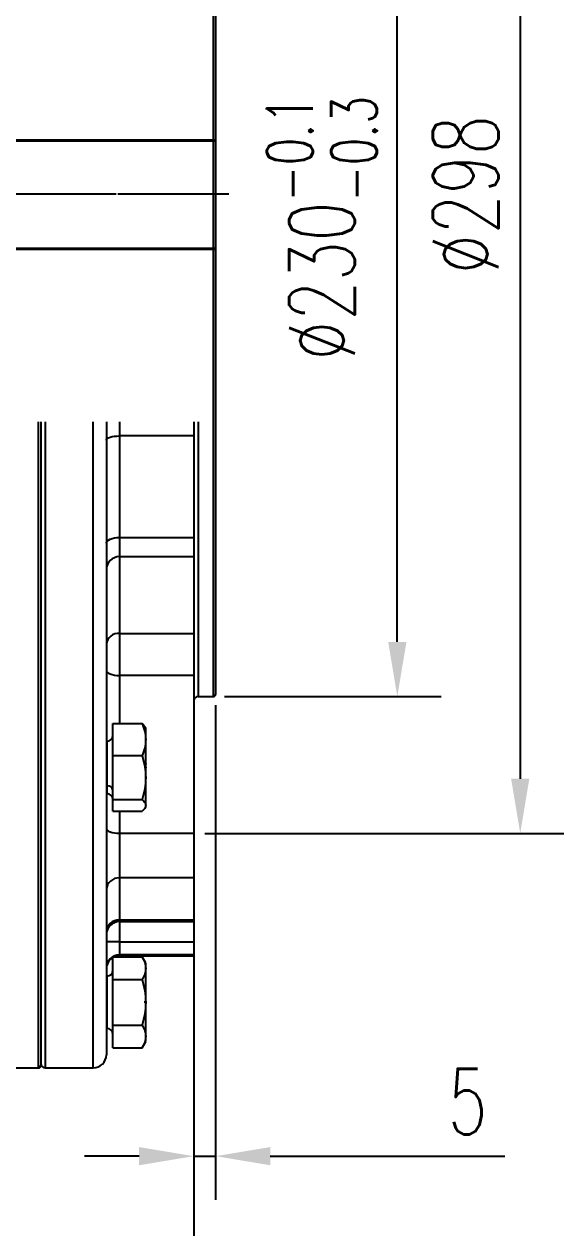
# Model space of a CAD drawing. Header units: millimetres. Extents: x 2160 to 4596, y 811 to 2534.
# Drawn here: x 2990.6 to 3114.1, y 1576.4 to 1852 of the extents above; entities that cross this region are included whole.
import ezdxf

# ---------------------------------------------------------------- set-up
doc = ezdxf.new("R2010")
doc.units = ezdxf.units.MM
doc.linetypes.add('CENTER2', pattern=[28.575, 19.05, -3.175, 3.175, -3.175])
doc.layers.add('2细线层', color=4, linetype='Continuous', lineweight=35)
doc.layers.add('粗实线', color=7, linetype='Continuous', lineweight=40)
doc.styles.get("Standard").update_dxf_attribs({"font": 'arial.ttf'})
doc.styles.add('TH_GBDIM', font='simplex.shx', dxfattribs={"width": 0.707, "bigfont": 'hzfs.shx'})
doc.dimstyles.new('ISO-25$0', dxfattribs={"dimtxt": 2.5, "dimasz": 2.5, "dimexe": 1.25, "dimexo": 0.625, "dimtad": 1, "dimtxsty": 'Standard', "dimcen": 2.5, "dimdle": 5, "dimadec": 0, "dimazin": 0, "dimtfac": 1, "dimtmove": 0, "dimatfit": 3, "dimfxl": 0, "dimarcsym": 0})

# ---------------------------------------------------------------- blocks, each defined once
blk = doc.blocks.new('*U51')
at = {"layer": '2细线层', "color": 0, "linetype": 'CENTER2', "lineweight": -3, "transparency": 16777216}
for p, q in [((5.25, 0), (-207.75, 0)), ((-179.75, 0), (-207.75, 0)), ((1.75, 0), (-179.75, 0))]:
    blk.add_line(p, q, dxfattribs=at)
blk = doc.blocks.new('*D52')
at = {"color": 1, "linetype": 'Continuous', "transparency": 16777216}
for p, q in [((3029.37, 1702.68), (3029.37, 1582.81)), ((3034.37, 1696.03), (3034.37, 1582.81)), ((3016.87, 1592.81), (3004.37, 1592.81)), ((3029.37, 1592.81), (3034.37, 1592.81)), ((3046.87, 1592.81), (3100.57, 1592.81))]:
    blk.add_line(p, q, dxfattribs=at)
at = {"color": 1, "linetype": 'ByBlock', "transparency": 16777216}
for points in [[(3016.87, 1594.9), (3016.87, 1590.73), (3029.37, 1592.81)], [(3046.87, 1594.9), (3046.87, 1590.73), (3034.37, 1592.81)]]:
    blk.add_solid(points, dxfattribs=at)
at = {"layer": 'Defpoints', "color": 0, "linetype": 'ByBlock', "transparency": 16777216}
for p in [(3029.37, 1705.18), (3034.37, 1698.53), (3034.37, 1592.81)]:
    blk.add_point(p, dxfattribs=at)
at = {"color": 1, "linetype": 'ByBlock', "lineweight": 5, "transparency": 16777216, "insert": (3092.04, 1605.31), "char_height": 15, "attachment_point": 5, "style": 'TH_GBDIM'}
blk.add_mtext('5', dxfattribs=at)
blk = doc.blocks.new('*D53')
at = {"color": 1, "linetype": 'Continuous', "transparency": 16777216}
for p, q in [((3036.37, 1928.03), (3085.94, 1928.03)), ((3075.94, 1710.53), (3075.94, 1915.53)), ((3036.37, 1698.03), (3085.94, 1698.03))]:
    blk.add_line(p, q, dxfattribs=at)
at = {"color": 1, "linetype": 'ByBlock', "transparency": 16777216}
for points in [[(3073.86, 1915.53), (3078.03, 1915.53), (3075.94, 1928.03)], [(3073.86, 1710.53), (3078.03, 1710.53), (3075.94, 1698.03)]]:
    blk.add_solid(points, dxfattribs=at)
at = {"layer": 'Defpoints', "color": 0, "linetype": 'ByBlock', "transparency": 16777216}
for p in [(3033.87, 1928.03), (3075.94, 1928.03), (3033.87, 1698.03)]:
    blk.add_point(p, dxfattribs=at)
at = {"color": 1, "linetype": 'ByBlock', "lineweight": 5, "transparency": 16777216, "insert": (3058.69, 1805.26), "char_height": 15, "attachment_point": 5, "rotation": 90, "style": 'TH_GBDIM'}
blk.add_mtext('\\A1;%%c230{\\H0.7x;\\S-0.1^ -0.3;}', dxfattribs=at)
blk = doc.blocks.new('*D54')
at = {"color": 1, "linetype": 'Continuous', "transparency": 16777216}
for p, q in [((2844.37, 1759.73), (2844.37, 1531.25)), ((3029.37, 1649.46), (3029.37, 1531.25)), ((2856.87, 1541.25), (3016.87, 1541.25))]:
    blk.add_line(p, q, dxfattribs=at)
at = {"color": 1, "linetype": 'ByBlock', "transparency": 16777216}
for points in [[(2856.87, 1543.33), (2856.87, 1539.16), (2844.37, 1541.25)], [(3016.87, 1543.33), (3016.87, 1539.16), (3029.37, 1541.25)]]:
    blk.add_solid(points, dxfattribs=at)
at = {"layer": 'Defpoints', "color": 0, "linetype": 'ByBlock', "transparency": 16777216}
for p in [(2844.37, 1762.23), (3029.37, 1651.96), (3029.37, 1541.25)]:
    blk.add_point(p, dxfattribs=at)
at = {"color": 1, "linetype": 'ByBlock', "lineweight": 5, "transparency": 16777216, "insert": (2950.39, 1553.75), "char_height": 15, "attachment_point": 5, "style": 'TH_GBDIM'}
blk.add_mtext('185', dxfattribs=at)
blk = doc.blocks.new('*D55')
at = {"color": 1, "linetype": 'Continuous', "transparency": 16777216}
for p, q in [((2914.87, 1810.53), (2914.87, 1562.47)), ((3029.37, 1655.16), (3029.37, 1562.47)), ((2927.37, 1572.47), (3016.87, 1572.47))]:
    blk.add_line(p, q, dxfattribs=at)
at = {"color": 1, "linetype": 'ByBlock', "transparency": 16777216}
for points in [[(2927.37, 1574.55), (2927.37, 1570.38), (2914.87, 1572.47)], [(3016.87, 1574.55), (3016.87, 1570.38), (3029.37, 1572.47)]]:
    blk.add_solid(points, dxfattribs=at)
at = {"layer": 'Defpoints', "color": 0, "linetype": 'ByBlock', "transparency": 16777216}
for p in [(2914.87, 1813.03), (3029.37, 1657.66), (3029.37, 1572.47)]:
    blk.add_point(p, dxfattribs=at)
at = {"color": 1, "linetype": 'ByBlock', "lineweight": 5, "transparency": 16777216, "insert": (2961.04, 1586.39), "char_height": 15, "attachment_point": 5, "style": 'TH_GBDIM'}
blk.add_mtext('114,5', dxfattribs=at)
blk = doc.blocks.new('*D79')
at = {"color": 1, "linetype": 'Continuous', "transparency": 16777216}
for p, q in [((3031.87, 1959.2), (3114.06, 1959.2)), ((3104.06, 1946.7), (3104.06, 1679.22)), ((3031.87, 1666.72), (3114.06, 1666.72))]:
    blk.add_line(p, q, dxfattribs=at)
at = {"color": 1, "linetype": 'ByBlock', "transparency": 16777216}
for points in [[(3101.98, 1946.7), (3106.14, 1946.7), (3104.06, 1959.2)], [(3101.98, 1679.22), (3106.14, 1679.22), (3104.06, 1666.72)]]:
    blk.add_solid(points, dxfattribs=at)
at = {"layer": 'Defpoints', "color": 0, "linetype": 'ByBlock', "transparency": 16777216}
for p in [(3029.37, 1959.2), (3029.37, 1666.72), (3104.06, 1666.72)]:
    blk.add_point(p, dxfattribs=at)
at = {"color": 1, "linetype": 'ByBlock', "lineweight": 5, "transparency": 16777216, "insert": (3091.56, 1812.96), "char_height": 15, "attachment_point": 5, "rotation": 90, "style": 'TH_GBDIM'}
blk.add_mtext('%%C298', dxfattribs=at)

msp = doc.modelspace()

# ---------------------------------------------------------------- linework, layer by layer
at = {"color": 7, "linetype": 'Continuous', "lineweight": -3}
for p, q in [((3033.871, 1812.931), (3033.871, 1928.035)), ((3034.371, 1927.535), (3034.371, 1812.931)), ((3033.871, 1698.035), (3033.871, 1812.931)), ((3034.371, 1812.931), (3034.371, 1698.535)), ((2993.871, 1613.035), (2993.871, 1760.931)), ((2994.371, 1760.931), (2994.371, 1613.535)), ((2995.371, 1760.931), (2995.371, 1613.035)), ((3006.371, 1613.035), (3006.371, 1760.931)), ((3009.371, 1760.931), (3009.371, 1616.035)), ((3012.371, 1760.931), (3012.371, 1757.706)), ((3029.371, 1760.931), (3029.371, 1757.706)), ((3030.371, 1760.931), (3030.371, 1698.035)), ((3012.371, 1757.706), (3012.371, 1734.479)), ((3029.371, 1757.706), (3012.371, 1757.706)), ((3029.371, 1757.706), (3029.371, 1734.479)), ((3012.371, 1734.479), (3029.371, 1734.479)), ((3012.371, 1734.479), (3012.371, 1730.07)), ((3029.371, 1734.479), (3029.371, 1730.07)), ((3012.371, 1730.07), (3029.371, 1730.07)), ((3012.371, 1730.07), (3012.371, 1712.49)), ((3029.371, 1730.07), (3029.371, 1712.49)), ((3012.371, 1712.49), (3029.371, 1712.49)), ((3012.371, 1712.49), (3012.371, 1702.869)), ((3029.371, 1712.49), (3029.371, 1702.869)), ((3029.371, 1702.869), (3012.371, 1702.869)), ((3012.371, 1702.869), (3012.371, 1691.855)), ((3029.371, 1702.869), (3029.371, 1666.725)), ((3030.371, 1698.035), (3033.871, 1698.035)), ((3010.871, 1691.855), (3017.567, 1691.855)), ((3010.871, 1684.507), (3010.871, 1691.855)), ((3018.371, 1690.817), (3018.183, 1691.141)), ((3018.371, 1688.181), (3018.371, 1690.817)), ((3009.521, 1687.817), (3009.371, 1687.817)), ((3009.521, 1687.817), (3009.521, 1677.574)), ((3018.371, 1679.488), (3018.371, 1688.181)), ((3010.871, 1674.468), (3010.871, 1684.507)), ((3010.871, 1684.507), (3017.567, 1684.507)), ((3018.371, 1682.624), (3018.025, 1682.624)), ((3018.371, 1681.817), (3018.025, 1681.817)), ((3018.371, 1682.624), (3018.371, 1683.112)), ((3018.371, 1681.817), (3018.371, 1682.305)), ((3018.371, 1673.124), (3018.371, 1679.488)), ((3009.371, 1677.574), (3009.521, 1677.574)), ((3009.371, 1675.817), (3009.521, 1675.817)), ((3009.521, 1677.574), (3009.521, 1675.817)), ((3010.871, 1674.468), (3017.567, 1674.468)), ((3010.871, 1671.779), (3010.871, 1674.468)), ((3018.371, 1672.817), (3018.371, 1673.124)), ((3010.871, 1671.779), (3017.567, 1671.779)), ((3012.371, 1671.779), (3012.371, 1666.725)), ((3018.183, 1672.492), (3018.371, 1672.817)), ((3012.371, 1666.725), (3012.371, 1656.515)), ((3012.371, 1666.725), (3029.371, 1666.725)), ((3029.371, 1666.725), (3029.371, 1656.515)), ((3029.371, 1656.515), (3012.371, 1656.515)), ((3012.371, 1656.515), (3012.371, 1646.912)), ((3029.371, 1656.515), (3029.371, 1646.912)), ((3012.371, 1646.912), (3029.371, 1646.912)), ((3012.371, 1646.912), (3012.371, 1646.506)), ((3012.371, 1646.506), (3029.371, 1646.506)), ((3012.371, 1646.506), (3012.371, 1641.859)), ((3029.371, 1646.912), (3029.371, 1646.506)), ((3029.371, 1646.506), (3029.371, 1641.859)), ((3012.371, 1641.859), (3012.371, 1638.876)), ((3012.371, 1641.859), (3029.371, 1641.859)), ((3029.371, 1641.859), (3029.371, 1638.876)), ((3010.871, 1633.232), (3010.871, 1638.298)), ((3011.122, 1638.428), (3017.567, 1638.428)), ((3029.371, 1638.876), (3012.371, 1638.876)), ((3012.371, 1638.876), (3012.371, 1638.711)), ((3012.371, 1638.711), (3029.371, 1638.711)), ((3012.371, 1638.711), (3012.371, 1638.7)), ((3012.371, 1638.7), (3029.371, 1638.7)), ((3018.371, 1637.035), (3017.559, 1638.442)), ((3029.371, 1638.876), (3029.371, 1638.711)), ((3029.371, 1638.711), (3029.371, 1638.7)), ((3018.371, 1635.83), (3018.371, 1637.035)), ((3018.371, 1628.035), (3018.371, 1635.83)), ((3009.371, 1634.035), (3009.521, 1634.035)), ((3009.521, 1634.035), (3009.521, 1622.035)), ((3010.871, 1622.839), (3010.871, 1633.232)), ((3010.871, 1633.232), (3017.567, 1633.232)), ((3018.371, 1628.035), (3018.025, 1628.035)), ((3018.371, 1628.035), (3018.371, 1628.726)), ((3018.371, 1620.241), (3018.371, 1628.035)), ((3009.371, 1622.035), (3009.521, 1622.035)), ((3010.871, 1622.839), (3017.567, 1622.839)), ((3010.871, 1617.643), (3010.871, 1622.839)), ((3017.559, 1617.629), (3018.371, 1619.035)), ((3018.371, 1619.035), (3018.371, 1620.241)), ((3010.871, 1617.643), (3017.567, 1617.643)), ((2959.371, 1613.035), (2993.871, 1613.035)), ((2995.371, 1613.035), (3006.371, 1613.035))]:
    msp.add_line(p, q, dxfattribs=at)
at = {"color": 7, "linetype": 'Continuous', "lineweight": -3, "flags": 128}
for points in [[(3009.371, 1756.757), (3009.428, 1756.942), (3009.599, 1757.12), (3009.876, 1757.284), (3010.249, 1757.428), (3010.704, 1757.546), (3011.223, 1757.634), (3011.785, 1757.688), (3012.371, 1757.706)], [(3009.371, 1733.133), (3009.428, 1733.395), (3009.599, 1733.648), (3009.876, 1733.881), (3010.249, 1734.085), (3010.704, 1734.252), (3011.223, 1734.377), (3011.785, 1734.453), (3012.371, 1734.479)], [(3009.371, 1704.015), (3009.428, 1703.791), (3009.599, 1703.576), (3009.876, 1703.378), (3010.249, 1703.205), (3010.704, 1703.062), (3011.223, 1702.956), (3011.785, 1702.891), (3012.371, 1702.869)], [(3009.371, 1667.871), (3009.428, 1667.647), (3009.599, 1667.432), (3009.876, 1667.234), (3010.249, 1667.06), (3010.704, 1666.918), (3011.223, 1666.812), (3011.785, 1666.747), (3012.371, 1666.725)]]:
    msp.add_lwpolyline(points, dxfattribs=at)
at = {"color": 7, "linetype": 'Continuous', "lineweight": -3}
for centre, radius, start, end in [((3012.371, 1727.07), 3, 90, 180), ((3012.126, 1709.73), 2.771, 84.93331, 173.823), ((3030.371, 1697.035), 1, 90, 180), ((3033.871, 1698.535), 0.5, 270, 0), ((3009.521, 1689.167), 1.35, 270, 0), ((3009.689, 1676.381), 1.205, 11.42175, 98.04947), ((3009.521, 1674.467), 1.35, 0, 90), ((3012.221, 1653.664), 2.855, 86.98741, 176.63131), ((3012.296, 1643.986), 2.927, 88.54812, 178.47052), ((3012.371, 1643.506), 3, 90, 180), ((3011.621, 810.988), 830.871, 89.948281, 90.155157), ((3012.363, 1635.883), 2.993, 89.86227, 179.86161), ((3012.365, 1635.717), 2.994, 89.88918, 179.88875), ((3012.371, 1635.7), 3, 90, 180), ((3009.521, 1635.385), 1.35, 270, 0), ((3009.521, 1620.685), 1.35, 0, 90), ((3006.371, 1616.035), 3, 270, 0), ((2993.871, 1613.535), 0.5, 270, 0), ((2995.371, 1614.035), 1, 180, 270)]:
    msp.add_arc(centre, radius, start, end, dxfattribs=at)
for points, knots in [([(3017.567, 1691.855), (3017.793, 1691.255), (3018.246, 1690.051), (3018.329, 1688.806), (3018.371, 1688.181)], [0, 0, 0, 0, 0.498031, 1, 1, 1, 1]), ([(3018.171, 1691.135), (3018.166, 1691.153), (3018.093, 1691.399), (3017.819, 1691.636), (3017.567, 1691.855)], [0, 0, 0, 0, 0.0759019, 1, 1, 1, 1]), ([(3018.371, 1688.181), (3018.329, 1687.56), (3018.247, 1686.315), (3017.794, 1685.111), (3017.567, 1684.507)], [0, 0, 0, 0, 0.4983219, 1, 1, 1, 1]), ([(3017.567, 1684.507), (3017.793, 1683.683), (3018.247, 1682.038), (3018.329, 1680.337), (3018.371, 1679.488)], [0, 0, 0, 0, 0.5003833, 1, 1, 1, 1]), ([(3018.371, 1679.488), (3018.329, 1678.637), (3018.246, 1676.936), (3017.793, 1675.291), (3017.567, 1674.468)], [0, 0, 0, 0, 0.50025148, 1, 1, 1, 1]), ([(3017.567, 1674.468), (3017.793, 1674.248), (3018.247, 1673.807), (3018.329, 1673.351), (3018.371, 1673.124)], [0, 0, 0, 0, 0.50038328, 1, 1, 1, 1]), ([(3018.371, 1673.124), (3018.329, 1672.896), (3018.246, 1672.44), (3017.793, 1671.999), (3017.567, 1671.779)], [0, 0, 0, 0, 0.5002515, 1, 1, 1, 1]), ([(3017.567, 1638.428), (3017.793, 1638.002), (3018.247, 1637.15), (3018.329, 1636.269), (3018.371, 1635.83)], [0, 0, 0, 0, 0.50038328, 1, 1, 1, 1]), ([(3018.371, 1635.83), (3018.329, 1635.389), (3018.246, 1634.509), (3017.793, 1633.657), (3017.567, 1633.232)], [0, 0, 0, 0, 0.5002515, 1, 1, 1, 1]), ([(3017.567, 1633.232), (3017.793, 1632.383), (3018.246, 1630.68), (3018.329, 1628.919), (3018.371, 1628.035)], [0, 0, 0, 0, 0.49803102, 1, 1, 1, 1]), ([(3018.371, 1628.035), (3018.329, 1627.158), (3018.247, 1625.397), (3017.794, 1623.694), (3017.567, 1622.839)], [0, 0, 0, 0, 0.4983219, 1, 1, 1, 1]), ([(3017.567, 1622.839), (3017.793, 1622.413), (3018.247, 1621.561), (3018.329, 1620.681), (3018.371, 1620.241)], [0, 0, 0, 0, 0.5003833, 1, 1, 1, 1]), ([(3018.371, 1620.241), (3018.329, 1619.801), (3018.246, 1618.92), (3017.793, 1618.069), (3017.567, 1617.643)], [0, 0, 0, 0, 0.5002515, 1, 1, 1, 1])]:
    msp.add_open_spline(points, degree=3, knots=knots, dxfattribs=at)
for p in [(3018.371, 1682.624), (3018.371, 1681.817), (3018.371, 1628.035)]:
    msp.add_point(p, dxfattribs=at)
at = {"layer": '粗实线', "linetype": 'ByBlock'}
for p, q in [((3034.371, 1825.35), (2861.696, 1825.35)), ((3034.371, 1800.512), (2861.696, 1800.512))]:
    msp.add_line(p, q, dxfattribs=at)

# ---------------------------------------------------------------- block references
at = {"layer": '2细线层', "color": 1, "linetype": 'CENTER2', "lineweight": -3}
msp.add_blockref('*U51', (3032.121, 1813.035), dxfattribs=at)

# ---------------------------------------------------------------- dimensions: what is measured, and where the dimension line sits
at = {"color": 0, "linetype": 'ByBlock', "lineweight": 5}
for base, p1, p2, text, picture, middle in [((3104.059, 1666.725), (3029.371, 1959.196), (3029.371, 1666.725), '%%C298', '*D79', (3104.059, 1812.96)), ((3075.943, 1928.035), (3033.871, 1698.035), (3033.871, 1928.035), '\\A1;%%c<>{\\H0.7x;\\S-0.1^ -0.3;}', '*D53', (3075.943, 1805.259))]:
    dim = msp.add_linear_dim(base=base, p1=p1, p2=p2, angle=90, text=text, dimstyle='ISO-25$0', override={"dimscale": 5, "dimtxt": 3, "dimexe": 2, "dimexo": 0.5, "dimgap": 1, "dimdec": 1, "dimtxsty": 'TH_GBDIM', "dimcen": 2, "dimclrd": 1, "dimclre": 1, "dimclrt": 1, "dimtdec": 1, "dimatfit": 0, "dimlwd": 65535, "dimlwe": 65535}, dxfattribs=at)
    dim.commit()
    dim.dimension.update_dxf_attribs({"geometry": picture, "text_midpoint": middle, "dimtype": 160})
for base, p1, p2, picture, middle in [((3029.371, 1572.466), (2914.871, 1813.035), (3029.371, 1657.664), '*D55', (2961.036, 1572.466)), ((3029.371, 1541.246), (2844.371, 1762.23), (3029.371, 1651.959), '*D54', (2950.388, 1541.246)), ((3034.371, 1592.815), (3029.371, 1705.18), (3034.371, 1698.535), '*D52', (3092.037, 1592.815))]:
    dim = msp.add_linear_dim(base=base, p1=p1, p2=p2, angle=180, dimstyle='ISO-25$0', override={"dimscale": 5, "dimtxt": 3, "dimasz": 2.5, "dimexe": 2, "dimexo": 0.5, "dimgap": 1, "dimdec": 1, "dimtxsty": 'TH_GBDIM', "dimcen": 2, "dimclrd": 1, "dimclre": 1, "dimclrt": 1, "dimtdec": 1, "dimatfit": 0, "dimlwd": 65535, "dimlwe": 65535}, dxfattribs=at)
    dim.commit()
    dim.dimension.update_dxf_attribs({"geometry": picture, "text_midpoint": middle, "dimtype": 160})

doc.saveas('drawing.dxf')
